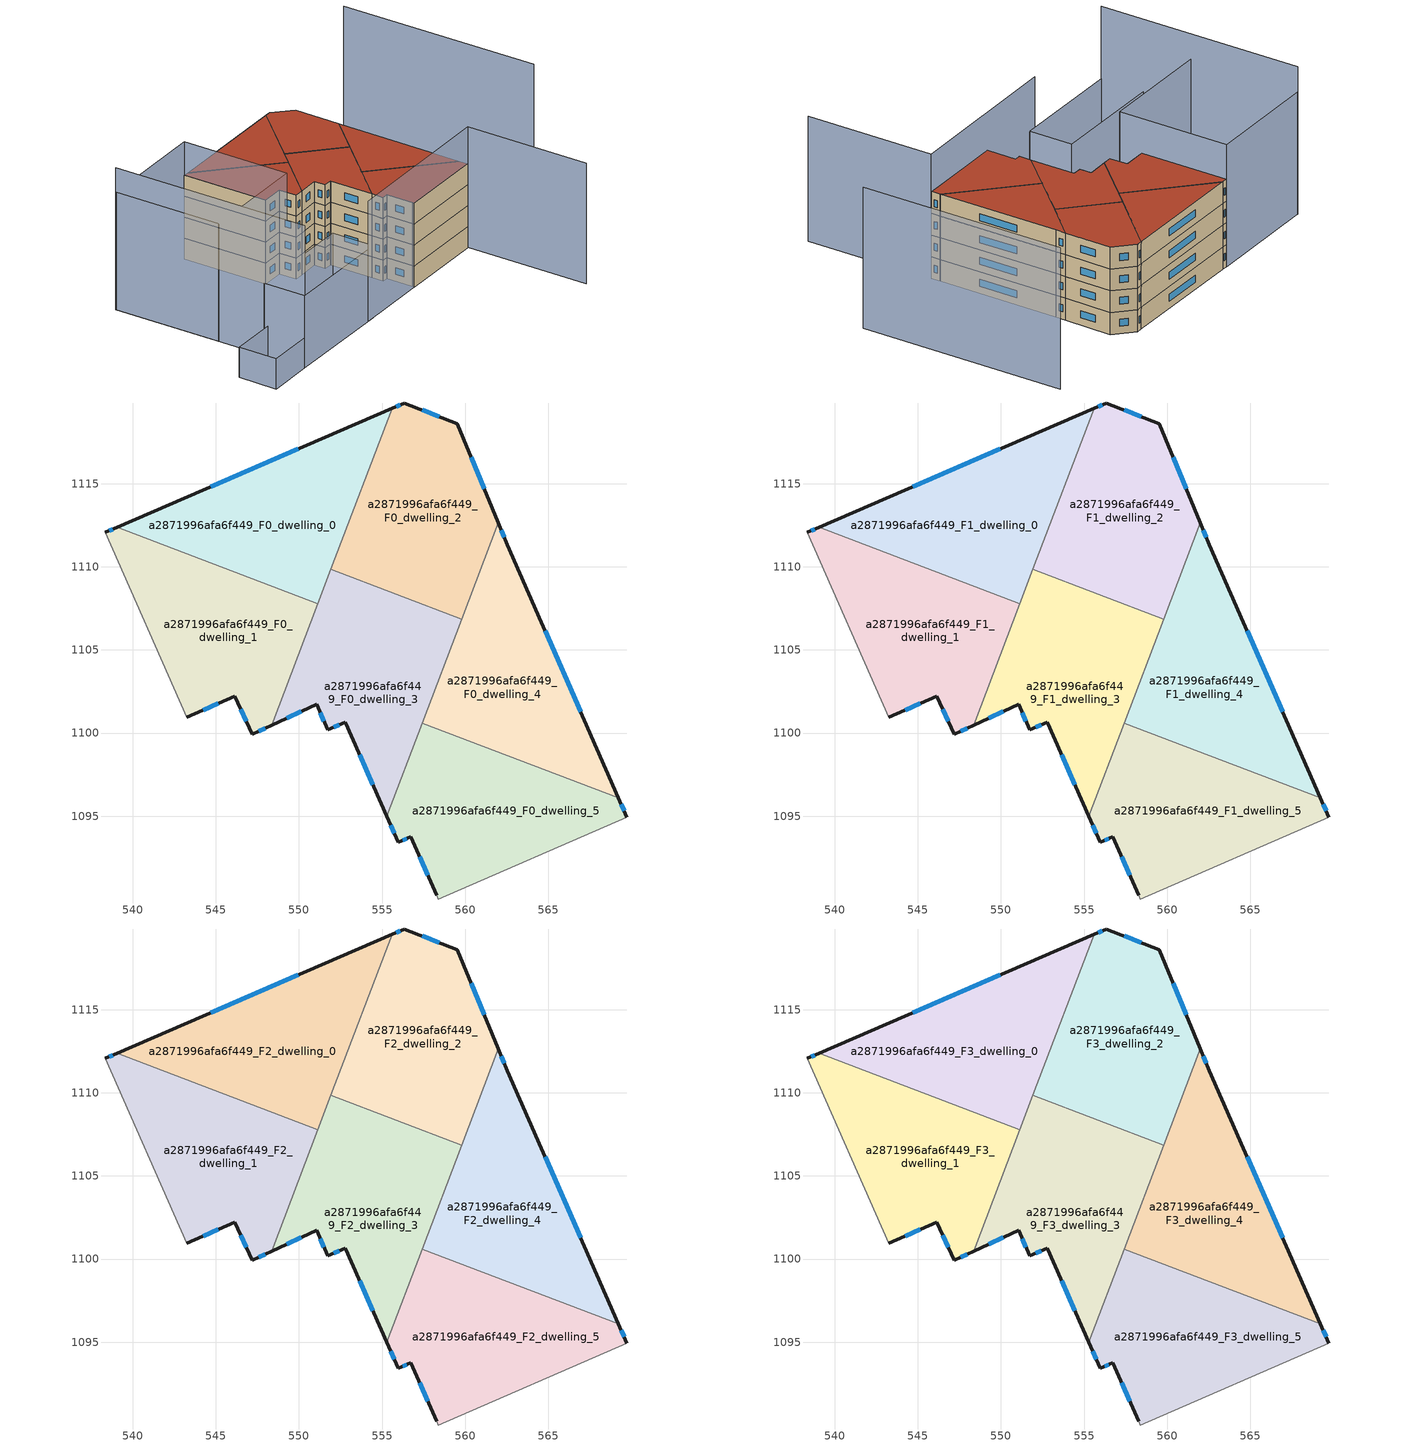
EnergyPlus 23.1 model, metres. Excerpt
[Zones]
a2871996afa6f449_F0_dwelling_0
 floor ground (EU_floor_Construction): 555.6,1119.54 551.13,1107.79 539.05,1112.38 z0
 wall outside (EU_wall_Construction): 555.6,1119.54 539.05,1112.38 z0:3
 wall to a2871996afa6f449_F0_dwelling_1 (EU_wall_Construction): 539.05,1112.38 551.13,1107.79 z0:3
 wall to a2871996afa6f449_F0_dwelling_2 (EU_wall_Construction): 551.92,1109.85 555.6,1119.54 z0:3
 wall to a2871996afa6f449_F0_dwelling_3 (EU_wall_Construction): 551.13,1107.79 551.92,1109.85 z0:3
 window (EU_Window_Construction): 549.97,1117.11 544.68,1114.82 z1.02:1.98
a2871996afa6f449_F0_dwelling_1
 floor ground (EU_floor_Construction): 551.13,1107.79 548.35,1100.48 547.19,1099.94 546.14,1102.22 543.24,1100.95 538.33,1112.07 539.05,1112.38 z0
 wall outside (EU_wall_Construction): 543.24,1100.95 546.14,1102.22 547.19,1099.94 548.35,1100.48 / 539.05,1112.38 538.33,1112.07 z0:3
 wall adiabatic (EU_wall_Construction): 538.33,1112.07 543.24,1100.95 z0:3
 wall to a2871996afa6f449_F0_dwelling_3 (EU_wall_Construction): 548.35,1100.48 551.13,1107.79 z0:3
 window (EU_Window_Construction): 547.59,1100.12 547.96,1100.29 / 546.5,1101.44 546.83,1100.71 / 544.22,1101.38 545.15,1101.78 / 538.8,1112.28 538.57,1112.18 z1.02:1.98
a2871996afa6f449_F0_dwelling_2
 floor ground (EU_floor_Construction): 559.52,1118.63 561.99,1112.66 559.79,1106.86 551.92,1109.85 555.6,1119.54 556.34,1119.87 z0
 wall outside (EU_wall_Construction): 561.99,1112.66 559.52,1118.63 556.34,1119.87 555.6,1119.54 z0:3
 wall to a2871996afa6f449_F0_dwelling_3 (EU_wall_Construction): 551.92,1109.85 559.79,1106.86 z0:3
 wall to a2871996afa6f449_F0_dwelling_4 (EU_wall_Construction): 559.79,1106.86 561.99,1112.66 z0:3
 window (EU_Window_Construction): 558.44,1119.05 557.42,1119.44 / 561.15,1114.69 560.36,1116.6 / 556.09,1119.76 555.85,1119.65 z1.02:1.98
a2871996afa6f449_F0_dwelling_3
 floor ground (EU_floor_Construction): 559.79,1106.86 555.28,1095 552.82,1100.59 552.79,1100.67 551.73,1100.21 551.06,1101.72 548.35,1100.48 551.92,1109.85 z0
 wall outside (EU_wall_Construction): 548.35,1100.48 551.06,1101.72 551.73,1100.21 552.79,1100.67 552.82,1100.59 555.28,1095 z0:3
 wall to a2871996afa6f449_F0_dwelling_5 (EU_wall_Construction): 555.28,1095 557.41,1100.6 z0:3
 wall to a2871996afa6f449_F0_dwelling_4 (EU_wall_Construction): 557.41,1100.6 559.79,1106.86 z0:3
 window (EU_Window_Construction): 552.09,1100.36 552.43,1100.51 / 551.29,1101.21 551.5,1100.72 / 549.28,1100.9 550.14,1101.3 / 553.66,1098.69 554.45,1096.9 z1.02:1.98
a2871996afa6f449_F0_dwelling_4
 floor ground (EU_floor_Construction): 562.54,1111.33 569.22,1096.11 557.41,1100.6 561.99,1112.66 z0
 wall outside (EU_wall_Construction): 569.22,1096.11 562.54,1111.33 561.99,1112.66 z0:3
 wall to a2871996afa6f449_F0_dwelling_5 (EU_wall_Construction): 557.41,1100.6 569.22,1096.11 z0:3
 window (EU_Window_Construction): 566.95,1101.29 564.81,1106.15 / 562.35,1111.79 562.18,1112.21 z1.02:1.98
a2871996afa6f449_F0_dwelling_5
 floor ground (EU_floor_Construction): 569.22,1096.11 569.74,1094.94 558.38,1090.01 558.29,1090.24 556.74,1093.75 555.97,1093.42 555.28,1095 557.41,1100.6 z0
 wall outside (EU_wall_Construction): 555.28,1095 555.97,1093.42 556.74,1093.75 558.29,1090.24 / 569.74,1094.94 569.22,1096.11 z0:3
 wall adiabatic (EU_wall_Construction): 558.29,1090.24 558.38,1090.01 569.74,1094.94 z0:3
 window (EU_Window_Construction): 556.23,1093.53 556.48,1093.64 / 555.52,1094.46 555.74,1093.96 / 569.56,1095.34 569.4,1095.71 / 557.27,1092.56 557.76,1091.43 z1.02:1.98
a2871996afa6f449_F1_dwelling_0
 floor to a2871996afa6f449_F0_dwelling_0 (EU_floor_Construction): 555.6,1119.54 551.13,1107.79 539.05,1112.38 z3
 wall outside (EU_wall_Construction): 555.6,1119.54 539.05,1112.38 z3:6
 wall to a2871996afa6f449_F1_dwelling_1 (EU_wall_Construction): 539.05,1112.38 551.13,1107.79 z3:6
 wall to a2871996afa6f449_F1_dwelling_2 (EU_wall_Construction): 551.92,1109.85 555.6,1119.54 z3:6
 wall to a2871996afa6f449_F1_dwelling_3 (EU_wall_Construction): 551.13,1107.79 551.92,1109.85 z3:6
 window (EU_Window_Construction): 549.97,1117.11 544.68,1114.82 z4.02:4.98
a2871996afa6f449_F1_dwelling_1
 floor to a2871996afa6f449_F0_dwelling_1 (EU_floor_Construction): 551.13,1107.79 548.35,1100.48 547.19,1099.94 546.14,1102.22 543.24,1100.95 538.33,1112.07 539.05,1112.38 z3
 wall outside (EU_wall_Construction): 543.24,1100.95 546.14,1102.22 547.19,1099.94 548.35,1100.48 / 539.05,1112.38 538.33,1112.07 z3:6
 wall adiabatic (EU_wall_Construction): 538.33,1112.07 543.24,1100.95 z3:6
 wall to a2871996afa6f449_F1_dwelling_3 (EU_wall_Construction): 548.35,1100.48 551.13,1107.79 z3:6
 window (EU_Window_Construction): 547.59,1100.12 547.96,1100.29 / 546.5,1101.44 546.83,1100.71 / 544.22,1101.38 545.15,1101.78 / 538.8,1112.28 538.57,1112.18 z4.02:4.98
a2871996afa6f449_F1_dwelling_2
 floor to a2871996afa6f449_F0_dwelling_2 (EU_floor_Construction): 559.52,1118.63 561.99,1112.66 559.79,1106.86 551.92,1109.85 555.6,1119.54 556.34,1119.87 z3
 wall outside (EU_wall_Construction): 561.99,1112.66 559.52,1118.63 556.34,1119.87 555.6,1119.54 z3:6
 wall to a2871996afa6f449_F1_dwelling_3 (EU_wall_Construction): 551.92,1109.85 559.79,1106.86 z3:6
 wall to a2871996afa6f449_F1_dwelling_4 (EU_wall_Construction): 559.79,1106.86 561.99,1112.66 z3:6
 window (EU_Window_Construction): 558.44,1119.05 557.42,1119.44 / 561.15,1114.69 560.36,1116.6 / 556.09,1119.76 555.85,1119.65 z4.02:4.98
a2871996afa6f449_F1_dwelling_3
 floor to a2871996afa6f449_F0_dwelling_3 (EU_floor_Construction): 559.79,1106.86 555.28,1095 552.82,1100.59 552.79,1100.67 551.73,1100.21 551.06,1101.72 548.35,1100.48 551.92,1109.85 z3
 wall outside (EU_wall_Construction): 548.35,1100.48 551.06,1101.72 551.73,1100.21 552.79,1100.67 552.82,1100.59 555.28,1095 z3:6
 wall to a2871996afa6f449_F1_dwelling_5 (EU_wall_Construction): 555.28,1095 557.41,1100.6 z3:6
 wall to a2871996afa6f449_F1_dwelling_4 (EU_wall_Construction): 557.41,1100.6 559.79,1106.86 z3:6
 window (EU_Window_Construction): 552.09,1100.36 552.43,1100.51 / 551.29,1101.21 551.5,1100.72 / 549.28,1100.9 550.14,1101.3 / 553.66,1098.69 554.45,1096.9 z4.02:4.98
a2871996afa6f449_F1_dwelling_4
 floor to a2871996afa6f449_F0_dwelling_4 (EU_floor_Construction): 562.54,1111.33 569.22,1096.11 557.41,1100.6 561.99,1112.66 z3
 wall outside (EU_wall_Construction): 569.22,1096.11 562.54,1111.33 561.99,1112.66 z3:6
 wall to a2871996afa6f449_F1_dwelling_5 (EU_wall_Construction): 557.41,1100.6 569.22,1096.11 z3:6
 window (EU_Window_Construction): 566.95,1101.29 564.81,1106.15 / 562.35,1111.79 562.18,1112.21 z4.02:4.98
a2871996afa6f449_F1_dwelling_5
 floor to a2871996afa6f449_F0_dwelling_5 (EU_floor_Construction): 569.22,1096.11 569.74,1094.94 558.38,1090.01 558.29,1090.24 556.74,1093.75 555.97,1093.42 555.28,1095 557.41,1100.6 z3
 wall outside (EU_wall_Construction): 555.28,1095 555.97,1093.42 556.74,1093.75 558.29,1090.24 / 569.74,1094.94 569.22,1096.11 z3:6
 wall adiabatic (EU_wall_Construction): 558.29,1090.24 558.38,1090.01 569.74,1094.94 z3:6
 window (EU_Window_Construction): 556.23,1093.53 556.48,1093.64 / 555.52,1094.46 555.74,1093.96 / 569.56,1095.34 569.4,1095.71 / 557.27,1092.56 557.76,1091.43 z4.02:4.98
a2871996afa6f449_F2_dwelling_0
 floor to a2871996afa6f449_F1_dwelling_0 (EU_floor_Construction): 555.6,1119.54 551.13,1107.79 539.05,1112.38 z6
 wall outside (EU_wall_Construction): 555.6,1119.54 539.05,1112.38 z6:9
 wall to a2871996afa6f449_F2_dwelling_1 (EU_wall_Construction): 539.05,1112.38 551.13,1107.79 z6:9
 wall to a2871996afa6f449_F2_dwelling_2 (EU_wall_Construction): 551.92,1109.85 555.6,1119.54 z6:9
 wall to a2871996afa6f449_F2_dwelling_3 (EU_wall_Construction): 551.13,1107.79 551.92,1109.85 z6:9
 window (EU_Window_Construction): 549.97,1117.11 544.68,1114.82 z7.02:7.98
a2871996afa6f449_F2_dwelling_1
 floor to a2871996afa6f449_F1_dwelling_1 (EU_floor_Construction): 551.13,1107.79 548.35,1100.48 547.19,1099.94 546.14,1102.22 543.24,1100.95 538.33,1112.07 539.05,1112.38 z6
 wall outside (EU_wall_Construction): 543.24,1100.95 546.14,1102.22 547.19,1099.94 548.35,1100.48 / 539.05,1112.38 538.33,1112.07 z6:9
 wall adiabatic (EU_wall_Construction): 538.33,1112.07 543.24,1100.95 z6:9
 wall to a2871996afa6f449_F2_dwelling_3 (EU_wall_Construction): 548.35,1100.48 551.13,1107.79 z6:9
 window (EU_Window_Construction): 547.59,1100.12 547.96,1100.29 / 546.5,1101.44 546.83,1100.71 / 544.22,1101.38 545.15,1101.78 / 538.8,1112.28 538.57,1112.18 z7.02:7.98
a2871996afa6f449_F2_dwelling_2
 floor to a2871996afa6f449_F1_dwelling_2 (EU_floor_Construction): 559.52,1118.63 561.99,1112.66 559.79,1106.86 551.92,1109.85 555.6,1119.54 556.34,1119.87 z6
 wall outside (EU_wall_Construction): 561.99,1112.66 559.52,1118.63 556.34,1119.87 555.6,1119.54 z6:9
 wall to a2871996afa6f449_F2_dwelling_3 (EU_wall_Construction): 551.92,1109.85 559.79,1106.86 z6:9
 wall to a2871996afa6f449_F2_dwelling_4 (EU_wall_Construction): 559.79,1106.86 561.99,1112.66 z6:9
 window (EU_Window_Construction): 558.44,1119.05 557.42,1119.44 / 561.15,1114.69 560.36,1116.6 / 556.09,1119.76 555.85,1119.65 z7.02:7.98
a2871996afa6f449_F2_dwelling_3
 floor to a2871996afa6f449_F1_dwelling_3 (EU_floor_Construction): 559.79,1106.86 555.28,1095 552.82,1100.59 552.79,1100.67 551.73,1100.21 551.06,1101.72 548.35,1100.48 551.92,1109.85 z6
 wall outside (EU_wall_Construction): 548.35,1100.48 551.06,1101.72 551.73,1100.21 552.79,1100.67 552.82,1100.59 555.28,1095 z6:9
 wall to a2871996afa6f449_F2_dwelling_5 (EU_wall_Construction): 555.28,1095 557.41,1100.6 z6:9
 wall to a2871996afa6f449_F2_dwelling_4 (EU_wall_Construction): 557.41,1100.6 559.79,1106.86 z6:9
 window (EU_Window_Construction): 552.09,1100.36 552.43,1100.51 / 551.29,1101.21 551.5,1100.72 / 549.28,1100.9 550.14,1101.3 / 553.66,1098.69 554.45,1096.9 z7.02:7.98
a2871996afa6f449_F2_dwelling_4
 floor to a2871996afa6f449_F1_dwelling_4 (EU_floor_Construction): 562.54,1111.33 569.22,1096.11 557.41,1100.6 561.99,1112.66 z6
 wall outside (EU_wall_Construction): 569.22,1096.11 562.54,1111.33 561.99,1112.66 z6:9
 wall to a2871996afa6f449_F2_dwelling_5 (EU_wall_Construction): 557.41,1100.6 569.22,1096.11 z6:9
 window (EU_Window_Construction): 566.95,1101.29 564.81,1106.15 / 562.35,1111.79 562.18,1112.21 z7.02:7.98
a2871996afa6f449_F2_dwelling_5
 floor to a2871996afa6f449_F1_dwelling_5 (EU_floor_Construction): 569.22,1096.11 569.74,1094.94 558.38,1090.01 558.29,1090.24 556.74,1093.75 555.97,1093.42 555.28,1095 557.41,1100.6 z6
 wall outside (EU_wall_Construction): 555.28,1095 555.97,1093.42 556.74,1093.75 558.29,1090.24 / 569.74,1094.94 569.22,1096.11 z6:9
 wall adiabatic (EU_wall_Construction): 558.29,1090.24 558.38,1090.01 569.74,1094.94 z6:9
 window (EU_Window_Construction): 556.23,1093.53 556.48,1093.64 / 555.52,1094.46 555.74,1093.96 / 569.56,1095.34 569.4,1095.71 / 557.27,1092.56 557.76,1091.43 z7.02:7.98
a2871996afa6f449_F3_dwelling_0
 floor to a2871996afa6f449_F2_dwelling_0 (EU_floor_Construction): 555.6,1119.54 551.13,1107.79 539.05,1112.38 z9
 wall outside (EU_wall_Construction): 555.6,1119.54 539.05,1112.38 z9:12
 wall to a2871996afa6f449_F3_dwelling_1 (EU_wall_Construction): 539.05,1112.38 551.13,1107.79 z9:12
 wall to a2871996afa6f449_F3_dwelling_2 (EU_wall_Construction): 551.92,1109.85 555.6,1119.54 z9:12
 wall to a2871996afa6f449_F3_dwelling_3 (EU_wall_Construction): 551.13,1107.79 551.92,1109.85 z9:12
 window (EU_Window_Construction): 549.97,1117.11 544.68,1114.82 z10.02:10.98
 roof outside (EU_roof_Construction): 551.13,1107.79 555.6,1119.54 539.05,1112.38 z12
a2871996afa6f449_F3_dwelling_1
 floor to a2871996afa6f449_F2_dwelling_1 (EU_floor_Construction): 551.13,1107.79 548.35,1100.48 547.19,1099.94 546.14,1102.22 543.24,1100.95 538.33,1112.07 539.05,1112.38 z9
 wall outside (EU_wall_Construction): 543.24,1100.95 546.14,1102.22 547.19,1099.94 548.35,1100.48 / 539.05,1112.38 538.33,1112.07 z9:12
 wall adiabatic (EU_wall_Construction): 538.33,1112.07 543.24,1100.95 z9:12
 wall to a2871996afa6f449_F3_dwelling_3 (EU_wall_Construction): 548.35,1100.48 551.13,1107.79 z9:12
 window (EU_Window_Construction): 547.59,1100.12 547.96,1100.29 / 546.5,1101.44 546.83,1100.71 / 544.22,1101.38 545.15,1101.78 / 538.8,1112.28 538.57,1112.18 z10.02:10.98
 roof outside (EU_roof_Construction): 548.35,1100.48 551.13,1107.79 539.05,1112.38 538.33,1112.07 543.24,1100.95 546.14,1102.22 547.19,1099.94 z12
a2871996afa6f449_F3_dwelling_2
 floor to a2871996afa6f449_F2_dwelling_2 (EU_floor_Construction): 559.52,1118.63 561.99,1112.66 559.79,1106.86 551.92,1109.85 555.6,1119.54 556.34,1119.87 z9
 wall outside (EU_wall_Construction): 561.99,1112.66 559.52,1118.63 556.34,1119.87 555.6,1119.54 z9:12
 wall to a2871996afa6f449_F3_dwelling_3 (EU_wall_Construction): 551.92,1109.85 559.79,1106.86 z9:12
 wall to a2871996afa6f449_F3_dwelling_4 (EU_wall_Construction): 559.79,1106.86 561.99,1112.66 z9:12
 window (EU_Window_Construction): 558.44,1119.05 557.42,1119.44 / 561.15,1114.69 560.36,1116.6 / 556.09,1119.76 555.85,1119.65 z10.02:10.98
 roof outside (EU_roof_Construction): 559.79,1106.86 561.99,1112.66 559.52,1118.63 556.34,1119.87 555.6,1119.54 551.92,1109.85 z12
a2871996afa6f449_F3_dwelling_3
 floor to a2871996afa6f449_F2_dwelling_3 (EU_floor_Construction): 559.79,1106.86 555.28,1095 552.82,1100.59 552.79,1100.67 551.73,1100.21 551.06,1101.72 548.35,1100.48 551.92,1109.85 z9
 wall outside (EU_wall_Construction): 548.35,1100.48 551.06,1101.72 551.73,1100.21 552.79,1100.67 552.82,1100.59 555.28,1095 z9:12
 wall to a2871996afa6f449_F3_dwelling_5 (EU_wall_Construction): 555.28,1095 557.41,1100.6 z9:12
 wall to a2871996afa6f449_F3_dwelling_4 (EU_wall_Construction): 557.41,1100.6 559.79,1106.86 z9:12
 window (EU_Window_Construction): 552.09,1100.36 552.43,1100.51 / 551.29,1101.21 551.5,1100.72 / 549.28,1100.9 550.14,1101.3 / 553.66,1098.69 554.45,1096.9 z10.02:10.98
 roof outside (EU_roof_Construction): 555.28,1095 559.79,1106.86 551.92,1109.85 548.35,1100.48 551.06,1101.72 551.73,1100.21 552.79,1100.67 552.82,1100.59 z12
a2871996afa6f449_F3_dwelling_4
 floor to a2871996afa6f449_F2_dwelling_4 (EU_floor_Construction): 562.54,1111.33 569.22,1096.11 557.41,1100.6 561.99,1112.66 z9
 wall outside (EU_wall_Construction): 569.22,1096.11 562.54,1111.33 561.99,1112.66 z9:12
 wall to a2871996afa6f449_F3_dwelling_5 (EU_wall_Construction): 557.41,1100.6 569.22,1096.11 z9:12
 window (EU_Window_Construction): 566.95,1101.29 564.81,1106.15 / 562.35,1111.79 562.18,1112.21 z10.02:10.98
 roof outside (EU_roof_Construction): 569.22,1096.11 562.54,1111.33 561.99,1112.66 557.41,1100.6 z12
a2871996afa6f449_F3_dwelling_5
 floor to a2871996afa6f449_F2_dwelling_5 (EU_floor_Construction): 569.22,1096.11 569.74,1094.94 558.38,1090.01 558.29,1090.24 556.74,1093.75 555.97,1093.42 555.28,1095 557.41,1100.6 z9
 wall outside (EU_wall_Construction): 555.28,1095 555.97,1093.42 556.74,1093.75 558.29,1090.24 / 569.74,1094.94 569.22,1096.11 z9:12
 wall adiabatic (EU_wall_Construction): 558.29,1090.24 558.38,1090.01 569.74,1094.94 z9:12
 window (EU_Window_Construction): 556.23,1093.53 556.48,1093.64 / 555.52,1094.46 555.74,1093.96 / 569.56,1095.34 569.4,1095.71 / 557.27,1092.56 557.76,1091.43 z10.02:10.98
 roof outside (EU_roof_Construction): 569.74,1094.94 569.22,1096.11 557.41,1100.6 555.28,1095 555.97,1093.42 556.74,1093.75 558.29,1090.24 558.38,1090.01 z12
shading: 530.03,1091.73 523.88,1105.79 / 523.88,1105.79 538.35,1112.12 / 538.35,1112.12 544.5,1098.06 / 544.5,1098.06 530.03,1091.73 z0:16.8; 535.19,1079.93 529.16,1077.3 / 529.16,1077.3 526.94,1082.4 / 526.94,1082.4 532.97,1085.02 / 532.97,1085.02 535.19,1079.93 z0:4.3; 532.78,1085.47 547.26,1091.76 / 547.26,1091.76 549.67,1086.22 / 549.67,1086.22 535.18,1079.93 / 535.18,1079.93 532.78,1085.47 z0:10.3; 523.88,1105.81 535.19,1079.96 z0:20.3; 548.6,1085.71 569.79,1095.03 / 569.79,1095.03 576.89,1078.88 z0:17.2; 583.51,1100.8 572.12,1126.76 z0:19.4
[Building]
EU S2 Campaign: North Axis=0; Terrain=City; Solar Distribution=FullExterior
[Site:Location]
Vienna: Latitude=48; Longitude=16.5; Time Zone=1; Elevation=183
[SizingPeriod:WeatherFileDays]
AnnualSizingPeriod: Begin Month=1; Begin Day of Month=1; End Month=12; End Day of Month=31; Day of Week for Start Day=Monday; Use Weather File Daylight Saving Period=No; Use Weather File Rain and Snow Indicators=No
[MATERIAL]
EU_InternalMass_Material: Roughness=MediumRough; Thickness=0.1; Conductivity=1; Density=1800; Specific Heat=900; Thermal Absorptance=0.9; Solar Absorptance=0.7; Visible Absorptance=0.7
[MATERIAL:NOMASS] Roughness=MediumRough; Thermal Absorptance=0.9; Solar Absorptance=0.7; Visible Absorptance=0.7
Name | Thermal Resistance
EU_wall_NoMass | 0.942466
EU_roof_NoMass | 0.551687
EU_floor_NoMass | 0.66527
[WINDOWMATERIAL:SIMPLEGLAZINGSYSTEM]
EU_Window_SimpleGlazing: UFactor=2.03367; Solar Heat Gain Coefficient=0.65; Visible Transmittance=0.65
[CONSTRUCTION]
EU_wall_Construction: EU_wall_NoMass
EU_roof_Construction: EU_roof_NoMass
EU_floor_Construction: EU_floor_NoMass
EU_Window_Construction: EU_Window_SimpleGlazing
EU_InternalMass_Construction: EU_InternalMass_Material
[ZONE] Type=1; Multiplier=1; Ceiling Height=autocalculate; Floor Area=autocalculate; Part of Total Floor Area=Yes
Name | Volume
a2871996afa6f449_F0_dwelling_0; a2871996afa6f449_F1_dwelling_0; a2871996afa6f449_F2_dwelling_0; a2871996afa6f449_F3_dwelling_0 | 243.879
a2871996afa6f449_F0_dwelling_1; a2871996afa6f449_F1_dwelling_1; a2871996afa6f449_F2_dwelling_1; a2871996afa6f449_F3_dwelling_1 | 243.845
a2871996afa6f449_F0_dwelling_2; a2871996afa6f449_F1_dwelling_2; a2871996afa6f449_F2_dwelling_2; a2871996afa6f449_F3_dwelling_2; a2871996afa6f449_F0_dwelling_5; a2871996afa6f449_F1_dwelling_5; a2871996afa6f449_F2_dwelling_5; a2871996afa6f449_F3_dwelling_5 | 243.875
a2871996afa6f449_F0_dwelling_3; a2871996afa6f449_F1_dwelling_3; a2871996afa6f449_F2_dwelling_3; a2871996afa6f449_F3_dwelling_3 | 243.861
a2871996afa6f449_F0_dwelling_4; a2871996afa6f449_F1_dwelling_4; a2871996afa6f449_F2_dwelling_4; a2871996afa6f449_F3_dwelling_4 | 243.855
[INTERNALMASS] Construction=EU_InternalMass_Construction
Name | Zone or ZoneList | Surface Area
a2871996afa6f449_F0_dwelling_0_EU_InternalMass | a2871996afa6f449_F0_dwelling_0 | 81.2919
a2871996afa6f449_F0_dwelling_1_EU_InternalMass | a2871996afa6f449_F0_dwelling_1 | 81.2825
a2871996afa6f449_F0_dwelling_2_EU_InternalMass | a2871996afa6f449_F0_dwelling_2 | 81.2916
a2871996afa6f449_F0_dwelling_3_EU_InternalMass | a2871996afa6f449_F0_dwelling_3 | 81.2872
a2871996afa6f449_F0_dwelling_4_EU_InternalMass | a2871996afa6f449_F0_dwelling_4 | 81.2847
a2871996afa6f449_F0_dwelling_5_EU_InternalMass | a2871996afa6f449_F0_dwelling_5 | 81.2913
a2871996afa6f449_F1_dwelling_0_EU_InternalMass | a2871996afa6f449_F1_dwelling_0 | 81.2919
a2871996afa6f449_F1_dwelling_1_EU_InternalMass | a2871996afa6f449_F1_dwelling_1 | 81.2825
a2871996afa6f449_F1_dwelling_2_EU_InternalMass | a2871996afa6f449_F1_dwelling_2 | 81.2916
a2871996afa6f449_F1_dwelling_3_EU_InternalMass | a2871996afa6f449_F1_dwelling_3 | 81.2872
a2871996afa6f449_F1_dwelling_4_EU_InternalMass | a2871996afa6f449_F1_dwelling_4 | 81.2847
a2871996afa6f449_F1_dwelling_5_EU_InternalMass | a2871996afa6f449_F1_dwelling_5 | 81.2913
a2871996afa6f449_F2_dwelling_0_EU_InternalMass | a2871996afa6f449_F2_dwelling_0 | 81.2919
a2871996afa6f449_F2_dwelling_1_EU_InternalMass | a2871996afa6f449_F2_dwelling_1 | 81.2825
a2871996afa6f449_F2_dwelling_2_EU_InternalMass | a2871996afa6f449_F2_dwelling_2 | 81.2916
a2871996afa6f449_F2_dwelling_3_EU_InternalMass | a2871996afa6f449_F2_dwelling_3 | 81.2872
a2871996afa6f449_F2_dwelling_4_EU_InternalMass | a2871996afa6f449_F2_dwelling_4 | 81.2847
a2871996afa6f449_F2_dwelling_5_EU_InternalMass | a2871996afa6f449_F2_dwelling_5 | 81.2913
a2871996afa6f449_F3_dwelling_0_EU_InternalMass | a2871996afa6f449_F3_dwelling_0 | 81.2919
a2871996afa6f449_F3_dwelling_1_EU_InternalMass | a2871996afa6f449_F3_dwelling_1 | 81.2825
a2871996afa6f449_F3_dwelling_2_EU_InternalMass | a2871996afa6f449_F3_dwelling_2 | 81.2916
a2871996afa6f449_F3_dwelling_3_EU_InternalMass | a2871996afa6f449_F3_dwelling_3 | 81.2872
a2871996afa6f449_F3_dwelling_4_EU_InternalMass | a2871996afa6f449_F3_dwelling_4 | 81.2847
a2871996afa6f449_F3_dwelling_5_EU_InternalMass | a2871996afa6f449_F3_dwelling_5 | 81.2913
[OTHEREQUIPMENT] Fuel Type=Electricity; Design Level Calculation Method=Watts/Area; Power per Zone Floor Area=1; Fraction Latent=0; Fraction Radiant=0; Fraction Lost=0; Carbon Dioxide Generation Rate=0; EndUse Subcategory=EU_Step8_InternalGains
Name | Zone or ZoneList or Space or SpaceList | Schedule
EU_Step8_InternalGain_a2871996afa6f449_F0_dwelling_0_f000 | a2871996afa6f449_F0_dwelling_0 | EU_Step8_GainSchedule_a2871996afa6f449_F0_dwelling_0_f000
EU_Step8_InternalGain_a2871996afa6f449_F0_dwelling_1_f000 | a2871996afa6f449_F0_dwelling_1 | EU_Step8_GainSchedule_a2871996afa6f449_F0_dwelling_1_f000
EU_Step8_InternalGain_a2871996afa6f449_F0_dwelling_2_f000 | a2871996afa6f449_F0_dwelling_2 | EU_Step8_GainSchedule_a2871996afa6f449_F0_dwelling_2_f000
EU_Step8_InternalGain_a2871996afa6f449_F0_dwelling_3_f000 | a2871996afa6f449_F0_dwelling_3 | EU_Step8_GainSchedule_a2871996afa6f449_F0_dwelling_3_f000
EU_Step8_InternalGain_a2871996afa6f449_F0_dwelling_4_f000 | a2871996afa6f449_F0_dwelling_4 | EU_Step8_GainSchedule_a2871996afa6f449_F0_dwelling_4_f000
EU_Step8_InternalGain_a2871996afa6f449_F0_dwelling_5_f000 | a2871996afa6f449_F0_dwelling_5 | EU_Step8_GainSchedule_a2871996afa6f449_F0_dwelling_5_f000
EU_Step8_InternalGain_a2871996afa6f449_F1_dwelling_0_f000 | a2871996afa6f449_F1_dwelling_0 | EU_Step8_GainSchedule_a2871996afa6f449_F1_dwelling_0_f000
EU_Step8_InternalGain_a2871996afa6f449_F1_dwelling_1_f000 | a2871996afa6f449_F1_dwelling_1 | EU_Step8_GainSchedule_a2871996afa6f449_F1_dwelling_1_f000
EU_Step8_InternalGain_a2871996afa6f449_F1_dwelling_2_f000 | a2871996afa6f449_F1_dwelling_2 | EU_Step8_GainSchedule_a2871996afa6f449_F1_dwelling_2_f000
EU_Step8_InternalGain_a2871996afa6f449_F1_dwelling_3_f000 | a2871996afa6f449_F1_dwelling_3 | EU_Step8_GainSchedule_a2871996afa6f449_F1_dwelling_3_f000
EU_Step8_InternalGain_a2871996afa6f449_F1_dwelling_4_f000 | a2871996afa6f449_F1_dwelling_4 | EU_Step8_GainSchedule_a2871996afa6f449_F1_dwelling_4_f000
EU_Step8_InternalGain_a2871996afa6f449_F1_dwelling_5_f000 | a2871996afa6f449_F1_dwelling_5 | EU_Step8_GainSchedule_a2871996afa6f449_F1_dwelling_5_f000
EU_Step8_InternalGain_a2871996afa6f449_F2_dwelling_0_f000 | a2871996afa6f449_F2_dwelling_0 | EU_Step8_GainSchedule_a2871996afa6f449_F2_dwelling_0_f000
EU_Step8_InternalGain_a2871996afa6f449_F2_dwelling_1_f000 | a2871996afa6f449_F2_dwelling_1 | EU_Step8_GainSchedule_a2871996afa6f449_F2_dwelling_1_f000
EU_Step8_InternalGain_a2871996afa6f449_F2_dwelling_2_f000 | a2871996afa6f449_F2_dwelling_2 | EU_Step8_GainSchedule_a2871996afa6f449_F2_dwelling_2_f000
EU_Step8_InternalGain_a2871996afa6f449_F2_dwelling_3_f000 | a2871996afa6f449_F2_dwelling_3 | EU_Step8_GainSchedule_a2871996afa6f449_F2_dwelling_3_f000
EU_Step8_InternalGain_a2871996afa6f449_F2_dwelling_4_f000 | a2871996afa6f449_F2_dwelling_4 | EU_Step8_GainSchedule_a2871996afa6f449_F2_dwelling_4_f000
EU_Step8_InternalGain_a2871996afa6f449_F2_dwelling_5_f000 | a2871996afa6f449_F2_dwelling_5 | EU_Step8_GainSchedule_a2871996afa6f449_F2_dwelling_5_f000
EU_Step8_InternalGain_a2871996afa6f449_F3_dwelling_0_f000 | a2871996afa6f449_F3_dwelling_0 | EU_Step8_GainSchedule_a2871996afa6f449_F3_dwelling_0_f000
EU_Step8_InternalGain_a2871996afa6f449_F3_dwelling_1_f000 | a2871996afa6f449_F3_dwelling_1 | EU_Step8_GainSchedule_a2871996afa6f449_F3_dwelling_1_f000
EU_Step8_InternalGain_a2871996afa6f449_F3_dwelling_2_f000 | a2871996afa6f449_F3_dwelling_2 | EU_Step8_GainSchedule_a2871996afa6f449_F3_dwelling_2_f000
EU_Step8_InternalGain_a2871996afa6f449_F3_dwelling_3_f000 | a2871996afa6f449_F3_dwelling_3 | EU_Step8_GainSchedule_a2871996afa6f449_F3_dwelling_3_f000
EU_Step8_InternalGain_a2871996afa6f449_F3_dwelling_4_f000 | a2871996afa6f449_F3_dwelling_4 | EU_Step8_GainSchedule_a2871996afa6f449_F3_dwelling_4_f000
EU_Step8_InternalGain_a2871996afa6f449_F3_dwelling_5_f000 | a2871996afa6f449_F3_dwelling_5 | EU_Step8_GainSchedule_a2871996afa6f449_F3_dwelling_5_f000
[ZONEVENTILATION:DESIGNFLOWRATE] Schedule=EU_AlwaysOn; Design Flow Rate Calculation Method=AirChanges/Hour; Air Changes per Hour=0.530523; Ventilation Type=Natural; Fan Pressure Rise=0; Fan Total Efficiency=1; Constant Term Coefficient=1; Temperature Term Coefficient=0; Velocity Term Coefficient=0; Velocity Squared Term Coefficient=0; Minimum Indoor Temperature=-100; Maximum Indoor Temperature=100; Delta Temperature=-100; Minimum Outdoor Temperature=-100; Maximum Outdoor Temperature=100; Maximum Wind Speed=40
Name | Zone or ZoneList or Space or SpaceList
EU_ConstantAir_a2871996afa6f449_F0_dwelling_0 | a2871996afa6f449_F0_dwelling_0
EU_ConstantAir_a2871996afa6f449_F0_dwelling_1 | a2871996afa6f449_F0_dwelling_1
EU_ConstantAir_a2871996afa6f449_F0_dwelling_2 | a2871996afa6f449_F0_dwelling_2
EU_ConstantAir_a2871996afa6f449_F0_dwelling_3 | a2871996afa6f449_F0_dwelling_3
EU_ConstantAir_a2871996afa6f449_F0_dwelling_4 | a2871996afa6f449_F0_dwelling_4
EU_ConstantAir_a2871996afa6f449_F0_dwelling_5 | a2871996afa6f449_F0_dwelling_5
EU_ConstantAir_a2871996afa6f449_F1_dwelling_0 | a2871996afa6f449_F1_dwelling_0
EU_ConstantAir_a2871996afa6f449_F1_dwelling_1 | a2871996afa6f449_F1_dwelling_1
EU_ConstantAir_a2871996afa6f449_F1_dwelling_2 | a2871996afa6f449_F1_dwelling_2
EU_ConstantAir_a2871996afa6f449_F1_dwelling_3 | a2871996afa6f449_F1_dwelling_3
EU_ConstantAir_a2871996afa6f449_F1_dwelling_4 | a2871996afa6f449_F1_dwelling_4
EU_ConstantAir_a2871996afa6f449_F1_dwelling_5 | a2871996afa6f449_F1_dwelling_5
EU_ConstantAir_a2871996afa6f449_F2_dwelling_0 | a2871996afa6f449_F2_dwelling_0
EU_ConstantAir_a2871996afa6f449_F2_dwelling_1 | a2871996afa6f449_F2_dwelling_1
EU_ConstantAir_a2871996afa6f449_F2_dwelling_2 | a2871996afa6f449_F2_dwelling_2
EU_ConstantAir_a2871996afa6f449_F2_dwelling_3 | a2871996afa6f449_F2_dwelling_3
EU_ConstantAir_a2871996afa6f449_F2_dwelling_4 | a2871996afa6f449_F2_dwelling_4
EU_ConstantAir_a2871996afa6f449_F2_dwelling_5 | a2871996afa6f449_F2_dwelling_5
EU_ConstantAir_a2871996afa6f449_F3_dwelling_0 | a2871996afa6f449_F3_dwelling_0
EU_ConstantAir_a2871996afa6f449_F3_dwelling_1 | a2871996afa6f449_F3_dwelling_1
EU_ConstantAir_a2871996afa6f449_F3_dwelling_2 | a2871996afa6f449_F3_dwelling_2
EU_ConstantAir_a2871996afa6f449_F3_dwelling_3 | a2871996afa6f449_F3_dwelling_3
EU_ConstantAir_a2871996afa6f449_F3_dwelling_4 | a2871996afa6f449_F3_dwelling_4
EU_ConstantAir_a2871996afa6f449_F3_dwelling_5 | a2871996afa6f449_F3_dwelling_5
[HVACTEMPLATE:THERMOSTAT] Constant Heating Setpoint=20; Constant Cooling Setpoint=50
EU_HeatOnly_a2871996afa6f449_F0_dwelling_0; EU_HeatOnly_a2871996afa6f449_F0_dwelling_1; EU_HeatOnly_a2871996afa6f449_F0_dwelling_2; EU_HeatOnly_a2871996afa6f449_F0_dwelling_3; EU_HeatOnly_a2871996afa6f449_F0_dwelling_4; EU_HeatOnly_a2871996afa6f449_F0_dwelling_5; EU_HeatOnly_a2871996afa6f449_F1_dwelling_0; EU_HeatOnly_a2871996afa6f449_F1_dwelling_1; EU_HeatOnly_a2871996afa6f449_F1_dwelling_2; EU_HeatOnly_a2871996afa6f449_F1_dwelling_3; EU_HeatOnly_a2871996afa6f449_F1_dwelling_4; EU_HeatOnly_a2871996afa6f449_F1_dwelling_5; EU_HeatOnly_a2871996afa6f449_F2_dwelling_0; EU_HeatOnly_a2871996afa6f449_F2_dwelling_1; EU_HeatOnly_a2871996afa6f449_F2_dwelling_2; EU_HeatOnly_a2871996afa6f449_F2_dwelling_3; EU_HeatOnly_a2871996afa6f449_F2_dwelling_4; EU_HeatOnly_a2871996afa6f449_F2_dwelling_5; EU_HeatOnly_a2871996afa6f449_F3_dwelling_0; EU_HeatOnly_a2871996afa6f449_F3_dwelling_1; EU_HeatOnly_a2871996afa6f449_F3_dwelling_2; EU_HeatOnly_a2871996afa6f449_F3_dwelling_3; EU_HeatOnly_a2871996afa6f449_F3_dwelling_4; EU_HeatOnly_a2871996afa6f449_F3_dwelling_5
[HVACTEMPLATE:ZONE:IDEALLOADSAIRSYSTEM] System Availability Schedule=EU_AlwaysOn; Maximum Heating Supply Air Temperature=50; Minimum Cooling Supply Air Temperature=13; Maximum Heating Supply Air Humidity Ratio=0.0156; Minimum Cooling Supply Air Humidity Ratio=0.0077; Heating Limit=NoLimit; Cooling Limit=NoLimit; Heating Availability Schedule=EU_AlwaysOn; Cooling Availability Schedule=EU_CoolingOff; Dehumidification Control Type=ConstantSensibleHeatRatio; Cooling Sensible Heat Ratio=0.7; Dehumidification Setpoint=60; Humidification Control Type=None; Humidification Setpoint=30; Outdoor Air Method=None; Outdoor Air Flow Rate per Person=0.00944; Outdoor Air Flow Rate per Zone Floor Area=0; Outdoor Air Flow Rate per Zone=0; Demand Controlled Ventilation Type=None; Outdoor Air Economizer Type=NoEconomizer; Heat Recovery Type=None; Sensible Heat Recovery Effectiveness=0.7; Latent Heat Recovery Effectiveness=0.65
Name | Template Thermostat
a2871996afa6f449_F0_dwelling_0 | EU_HeatOnly_a2871996afa6f449_F0_dwelling_0
a2871996afa6f449_F0_dwelling_1 | EU_HeatOnly_a2871996afa6f449_F0_dwelling_1
a2871996afa6f449_F0_dwelling_2 | EU_HeatOnly_a2871996afa6f449_F0_dwelling_2
a2871996afa6f449_F0_dwelling_3 | EU_HeatOnly_a2871996afa6f449_F0_dwelling_3
a2871996afa6f449_F0_dwelling_4 | EU_HeatOnly_a2871996afa6f449_F0_dwelling_4
a2871996afa6f449_F0_dwelling_5 | EU_HeatOnly_a2871996afa6f449_F0_dwelling_5
a2871996afa6f449_F1_dwelling_0 | EU_HeatOnly_a2871996afa6f449_F1_dwelling_0
a2871996afa6f449_F1_dwelling_1 | EU_HeatOnly_a2871996afa6f449_F1_dwelling_1
a2871996afa6f449_F1_dwelling_2 | EU_HeatOnly_a2871996afa6f449_F1_dwelling_2
a2871996afa6f449_F1_dwelling_3 | EU_HeatOnly_a2871996afa6f449_F1_dwelling_3
a2871996afa6f449_F1_dwelling_4 | EU_HeatOnly_a2871996afa6f449_F1_dwelling_4
a2871996afa6f449_F1_dwelling_5 | EU_HeatOnly_a2871996afa6f449_F1_dwelling_5
a2871996afa6f449_F2_dwelling_0 | EU_HeatOnly_a2871996afa6f449_F2_dwelling_0
a2871996afa6f449_F2_dwelling_1 | EU_HeatOnly_a2871996afa6f449_F2_dwelling_1
a2871996afa6f449_F2_dwelling_2 | EU_HeatOnly_a2871996afa6f449_F2_dwelling_2
a2871996afa6f449_F2_dwelling_3 | EU_HeatOnly_a2871996afa6f449_F2_dwelling_3
a2871996afa6f449_F2_dwelling_4 | EU_HeatOnly_a2871996afa6f449_F2_dwelling_4
a2871996afa6f449_F2_dwelling_5 | EU_HeatOnly_a2871996afa6f449_F2_dwelling_5
a2871996afa6f449_F3_dwelling_0 | EU_HeatOnly_a2871996afa6f449_F3_dwelling_0
a2871996afa6f449_F3_dwelling_1 | EU_HeatOnly_a2871996afa6f449_F3_dwelling_1
a2871996afa6f449_F3_dwelling_2 | EU_HeatOnly_a2871996afa6f449_F3_dwelling_2
a2871996afa6f449_F3_dwelling_3 | EU_HeatOnly_a2871996afa6f449_F3_dwelling_3
a2871996afa6f449_F3_dwelling_4 | EU_HeatOnly_a2871996afa6f449_F3_dwelling_4
a2871996afa6f449_F3_dwelling_5 | EU_HeatOnly_a2871996afa6f449_F3_dwelling_5
[SIZING:ZONE] Zone Cooling Design Supply Air Temperature Input Method=SupplyAirTemperature; Zone Cooling Design Supply Air Temperature=13; Zone Heating Design Supply Air Temperature Input Method=SupplyAirTemperature; Zone Heating Design Supply Air Temperature=50; Zone Cooling Design Supply Air Humidity Ratio=0.008; Zone Heating Design Supply Air Humidity Ratio=0.008; Cooling Design Air Flow Method=DesignDay; Cooling Design Air Flow Rate=0; Cooling Minimum Air Flow per Zone Floor Area=0.000762; Cooling Minimum Air Flow=0; Cooling Minimum Air Flow Fraction=0.2; Heating Design Air Flow Method=DesignDay; Heating Design Air Flow Rate=0; Heating Maximum Air Flow per Zone Floor Area=0.002032; Heating Maximum Air Flow=0.141576; Heating Maximum Air Flow Fraction=0.3; Account for Dedicated Outdoor Air System=No; Dedicated Outdoor Air System Control Strategy=NeutralSupplyAir; Dedicated Outdoor Air Low Setpoint Temperature for Design=autosize; Dedicated Outdoor Air High Setpoint Temperature for Design=autosize; Zone Load Sizing Method=Sensible Load Only No Latent Load; Zone Latent Cooling Design Supply Air Humidity Ratio Input Method=HumidityRatioDifference; Zone Cooling Design Supply Air Humidity Ratio Difference=0.005; Zone Latent Heating Design Supply Air Humidity Ratio Input Method=HumidityRatioDifference; Zone Humidification Design Supply Air Humidity Ratio Difference=0.005
a2871996afa6f449_F0_dwelling_0; a2871996afa6f449_F0_dwelling_1; a2871996afa6f449_F0_dwelling_2; a2871996afa6f449_F0_dwelling_3; a2871996afa6f449_F0_dwelling_4; a2871996afa6f449_F0_dwelling_5; a2871996afa6f449_F1_dwelling_0; a2871996afa6f449_F1_dwelling_1; a2871996afa6f449_F1_dwelling_2; a2871996afa6f449_F1_dwelling_3; a2871996afa6f449_F1_dwelling_4; a2871996afa6f449_F1_dwelling_5; a2871996afa6f449_F2_dwelling_0; a2871996afa6f449_F2_dwelling_1; a2871996afa6f449_F2_dwelling_2; a2871996afa6f449_F2_dwelling_3; a2871996afa6f449_F2_dwelling_4; a2871996afa6f449_F2_dwelling_5; a2871996afa6f449_F3_dwelling_0; a2871996afa6f449_F3_dwelling_1; a2871996afa6f449_F3_dwelling_2; a2871996afa6f449_F3_dwelling_3; a2871996afa6f449_F3_dwelling_4; a2871996afa6f449_F3_dwelling_5
[SCHEDULE:CONSTANT]
Name | Hourly Value
EU_AlwaysOn | 1
EU_CoolingOff | 0
[SCHEDULE:FILE] Column Number=1; Rows to Skip at Top=0; Number of Hours of Data=8760; Column Separator=Comma; Interpolate to Timestep=No; Minutes per Item=60; Adjust Schedule for Daylight Savings=Yes
Name | File
EU_Step8_GainSchedule_a2871996afa6f449_F0_dwelling_0_f000 | ../../schedules/a2871996afa6f449/a2871996afa6f449_F0_dwelling_0_f000_gain.csv
EU_Step8_GainSchedule_a2871996afa6f449_F0_dwelling_1_f000 | ../../schedules/a2871996afa6f449/a2871996afa6f449_F0_dwelling_1_f000_gain.csv
EU_Step8_GainSchedule_a2871996afa6f449_F0_dwelling_2_f000 | ../../schedules/a2871996afa6f449/a2871996afa6f449_F0_dwelling_2_f000_gain.csv
EU_Step8_GainSchedule_a2871996afa6f449_F0_dwelling_3_f000 | ../../schedules/a2871996afa6f449/a2871996afa6f449_F0_dwelling_3_f000_gain.csv
EU_Step8_GainSchedule_a2871996afa6f449_F0_dwelling_4_f000 | ../../schedules/a2871996afa6f449/a2871996afa6f449_F0_dwelling_4_f000_gain.csv
EU_Step8_GainSchedule_a2871996afa6f449_F0_dwelling_5_f000 | ../../schedules/a2871996afa6f449/a2871996afa6f449_F0_dwelling_5_f000_gain.csv
EU_Step8_GainSchedule_a2871996afa6f449_F1_dwelling_0_f000 | ../../schedules/a2871996afa6f449/a2871996afa6f449_F1_dwelling_0_f000_gain.csv
EU_Step8_GainSchedule_a2871996afa6f449_F1_dwelling_1_f000 | ../../schedules/a2871996afa6f449/a2871996afa6f449_F1_dwelling_1_f000_gain.csv
EU_Step8_GainSchedule_a2871996afa6f449_F1_dwelling_2_f000 | ../../schedules/a2871996afa6f449/a2871996afa6f449_F1_dwelling_2_f000_gain.csv
EU_Step8_GainSchedule_a2871996afa6f449_F1_dwelling_3_f000 | ../../schedules/a2871996afa6f449/a2871996afa6f449_F1_dwelling_3_f000_gain.csv
EU_Step8_GainSchedule_a2871996afa6f449_F1_dwelling_4_f000 | ../../schedules/a2871996afa6f449/a2871996afa6f449_F1_dwelling_4_f000_gain.csv
EU_Step8_GainSchedule_a2871996afa6f449_F1_dwelling_5_f000 | ../../schedules/a2871996afa6f449/a2871996afa6f449_F1_dwelling_5_f000_gain.csv
EU_Step8_GainSchedule_a2871996afa6f449_F2_dwelling_0_f000 | ../../schedules/a2871996afa6f449/a2871996afa6f449_F2_dwelling_0_f000_gain.csv
EU_Step8_GainSchedule_a2871996afa6f449_F2_dwelling_1_f000 | ../../schedules/a2871996afa6f449/a2871996afa6f449_F2_dwelling_1_f000_gain.csv
EU_Step8_GainSchedule_a2871996afa6f449_F2_dwelling_2_f000 | ../../schedules/a2871996afa6f449/a2871996afa6f449_F2_dwelling_2_f000_gain.csv
EU_Step8_GainSchedule_a2871996afa6f449_F2_dwelling_3_f000 | ../../schedules/a2871996afa6f449/a2871996afa6f449_F2_dwelling_3_f000_gain.csv
EU_Step8_GainSchedule_a2871996afa6f449_F2_dwelling_4_f000 | ../../schedules/a2871996afa6f449/a2871996afa6f449_F2_dwelling_4_f000_gain.csv
EU_Step8_GainSchedule_a2871996afa6f449_F2_dwelling_5_f000 | ../../schedules/a2871996afa6f449/a2871996afa6f449_F2_dwelling_5_f000_gain.csv
EU_Step8_GainSchedule_a2871996afa6f449_F3_dwelling_0_f000 | ../../schedules/a2871996afa6f449/a2871996afa6f449_F3_dwelling_0_f000_gain.csv
EU_Step8_GainSchedule_a2871996afa6f449_F3_dwelling_1_f000 | ../../schedules/a2871996afa6f449/a2871996afa6f449_F3_dwelling_1_f000_gain.csv
EU_Step8_GainSchedule_a2871996afa6f449_F3_dwelling_2_f000 | ../../schedules/a2871996afa6f449/a2871996afa6f449_F3_dwelling_2_f000_gain.csv
EU_Step8_GainSchedule_a2871996afa6f449_F3_dwelling_3_f000 | ../../schedules/a2871996afa6f449/a2871996afa6f449_F3_dwelling_3_f000_gain.csv
EU_Step8_GainSchedule_a2871996afa6f449_F3_dwelling_4_f000 | ../../schedules/a2871996afa6f449/a2871996afa6f449_F3_dwelling_4_f000_gain.csv
EU_Step8_GainSchedule_a2871996afa6f449_F3_dwelling_5_f000 | ../../schedules/a2871996afa6f449/a2871996afa6f449_F3_dwelling_5_f000_gain.csv
